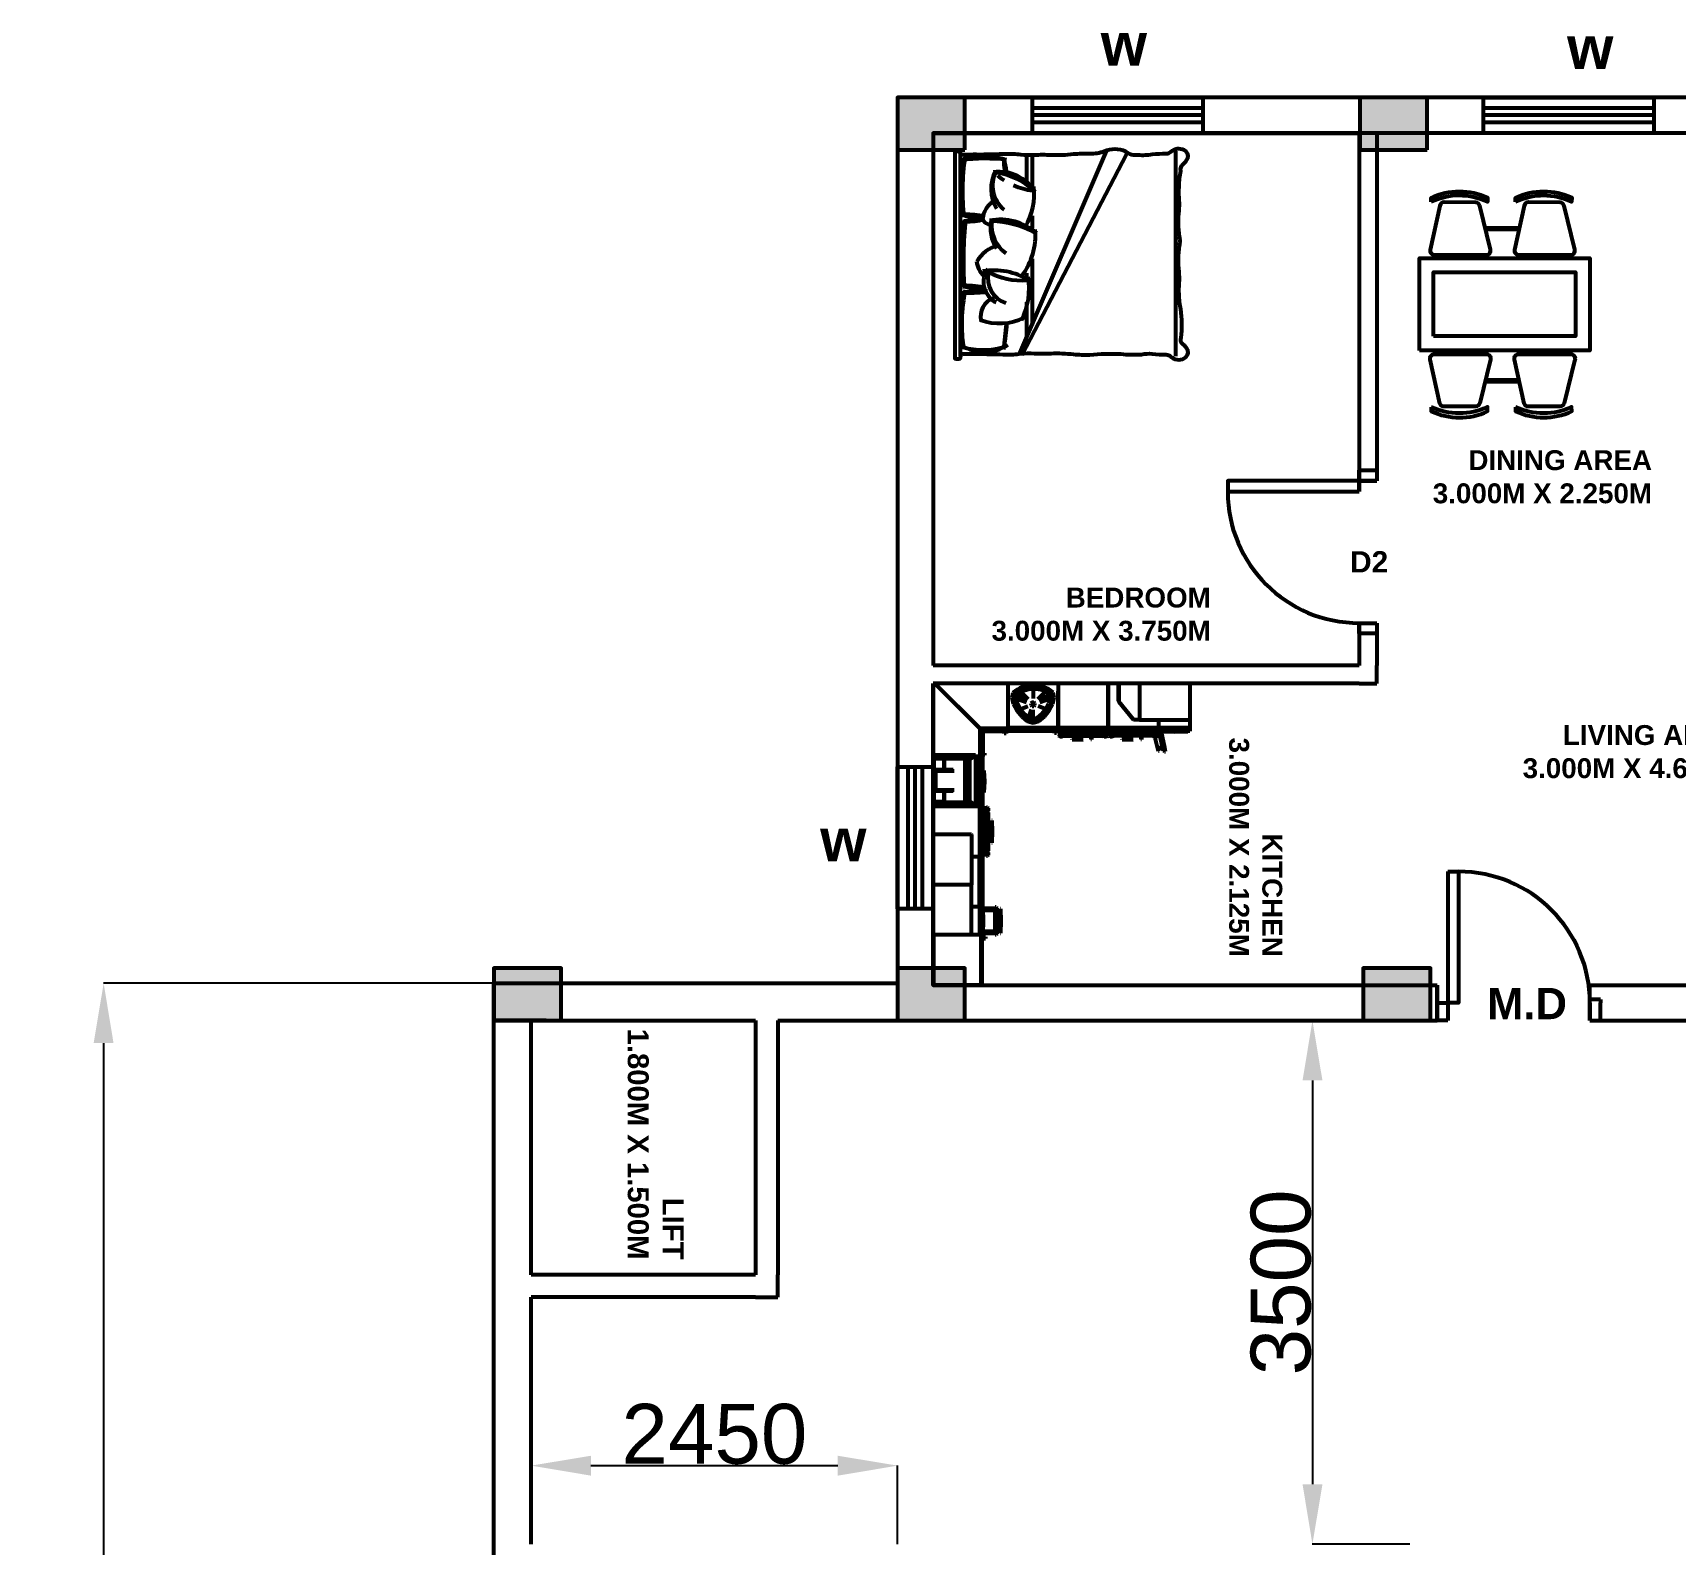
# Model space of a CAD drawing. Header units: millimetres. Extents: x -17601 to 15047, y -2241 to 31268.
# Drawn here: x -17601 to -6622, y 7799 to 17903 of the extents above; entities that cross this region are included whole.
import ezdxf

# ---------------------------------------------------------------- set-up
doc = ezdxf.new("R2010")
doc.units = ezdxf.units.MM
doc.layers.get('0').update_dxf_attribs({"lineweight": 53})
doc.styles.add('Annotative', font='Arial.ttf')
doc.styles.get("Standard").update_dxf_attribs({"font": 'Arial.ttf', "height": 1})
doc.dimstyles.new('ISO-25', dxfattribs={"dimtxt": 400, "dimasz": 400, "dimexe": 1.25, "dimexo": 0.625, "dimgap": 6.25, "dimtad": 1, "dimtxsty": 'Annotative', "dimcen": 2.5, "dimadec": 0, "dimazin": 0, "dimtfac": 1, "dimtmove": 0, "dimatfit": 3, "dimfxl": 1, "dimarcsym": 0})

# ---------------------------------------------------------------- blocks, each defined once
blk = doc.blocks.new('*D12')
at = {"color": 0, "lineweight": -2, "transparency": 16777216}
for p, q in [((-14521, 11549), (-17130, 11549)), ((-17128, 11149), (-17128, 949)), ((-14521, 549), (-17130, 549))]:
    blk.add_line(p, q, dxfattribs=at)
at = {"color": 0, "transparency": 16777216}
for points in [[(-17195, 11149), (-17062, 11149), (-17128, 11549)], [(-17195, 949), (-17062, 949), (-17128, 549)]]:
    blk.add_solid(points, dxfattribs=at)
at = {"layer": 'Defpoints', "color": 0, "transparency": 16777216}
for p in [(-14520, 11549), (-17128, 549), (-14520, 549)]:
    blk.add_point(p, dxfattribs=at)
at = {"color": 0, "transparency": 16777216, "insert": (-17339, 6049), "char_height": 400, "attachment_point": 5, "rotation": 90, "style": 'Annotative'}
blk.add_mtext('11000', dxfattribs=at)
blk = doc.blocks.new('*D15')
at = {"color": 0, "lineweight": -2, "transparency": 16777216}
for p, q in [((-8396, 11299), (-9048, 11299)), ((-9047, 10899), (-9047, 8199)), ((-8396, 7799), (-9048, 7799))]:
    blk.add_line(p, q, dxfattribs=at)
at = {"color": 0, "transparency": 16777216}
for points in [[(-9113, 10899), (-8980, 10899), (-9047, 11299)], [(-9113, 8199), (-8980, 8199), (-9047, 7799)]]:
    blk.add_solid(points, dxfattribs=at)
at = {"layer": 'Defpoints', "color": 0, "transparency": 16777216}
for p in [(-8395, 11299), (-9047, 7799), (-8395, 7799)]:
    blk.add_point(p, dxfattribs=at)
at = {"color": 0, "transparency": 16777216, "insert": (-9257, 9549), "char_height": 400, "attachment_point": 5, "rotation": 90, "style": 'Annotative'}
blk.add_mtext('3500', dxfattribs=at)
blk = doc.blocks.new('*D19')
at = {"color": 0, "lineweight": -2, "transparency": 16777216}
for p, q in [((-14270, 7800), (-14270, 8325)), ((-13870, 8324), (-12220, 8324)), ((-11820, 7800), (-11820, 8325))]:
    blk.add_line(p, q, dxfattribs=at)
at = {"color": 0, "transparency": 16777216}
for points in [[(-13870, 8390), (-13870, 8257), (-14270, 8324)], [(-12220, 8390), (-12220, 8257), (-11820, 8324)]]:
    blk.add_solid(points, dxfattribs=at)
at = {"layer": 'Defpoints', "color": 0, "transparency": 16777216}
for p in [(-11820, 8324), (-14270, 7799), (-11820, 7799)]:
    blk.add_point(p, dxfattribs=at)
at = {"color": 0, "transparency": 16777216, "insert": (-13045, 8534), "char_height": 400, "attachment_point": 5, "style": 'Annotative'}
blk.add_mtext('2450', dxfattribs=at)
blk = doc.blocks.new('bed 1- king size')
at = {"color": 0, "linetype": 'Continuous'}
for p, q in [((-0.949, -0.078), (0.932, -0.078)), ((-0.939, -0.615), (0.932, -1.418)), ((-0.939, -0.645), (0.907, -1.606)), ((-0.768, -0.687), (-0.455, -0.687)), ((-0.666, -0.738), (-0.056, -0.738)), ((-0.225, -0.687), (-0.188, -0.687)), ((0.225, -0.738), (0.338, -0.738)), ((0.61, -0.738), (0.895, -0.738)), ((0.649, -0.687), (0.895, -0.687)), ((-0.949, -2.055), (0.932, -2.055))]:
    blk.add_line(p, q, dxfattribs=at)
blk.add_lwpolyline([(0.898, -0.083, 0.098699), (0.924, -0.072, 0.222522), (0.924, -0.024), (-0.971, -0.024, 0.171621), (-0.972, -0.074, 0.102495), (-0.927, -0.083, 0.015571), (-0.929, -0.266, 0.00267), (-0.934, -0.494, 0.058958), (-0.927, -0.631, -0.038458), (-0.925, -0.755, 0.025508), (-0.925, -0.909, -0.039412), (-0.933, -1.115, 0.016498), (-0.938, -1.265, -0.035771), (-0.929, -1.55, 0.045388), (-0.934, -1.739, -0.080578), (-0.929, -1.837, 0.026504), (-0.936, -1.966, -0.211134), (-0.953, -2.007, 0.329446), (-0.97, -2.131, 0.37589), (-0.896, -2.165, 0.123892), (-0.842, -2.123, -0.342539), (-0.78, -2.103, 0.07104), (-0.52, -2.1, -0.036442), (-0.385, -2.085, -0.046791), (-0.276, -2.087, 0.023628), (-0.176, -2.085, -0.055897), (0.066, -2.088, 0.053528), (0.107, -2.094, 0.053528), (0.147, -2.088, -0.055897), (0.389, -2.085, 0.026973), (0.477, -2.087, -0.036947), (0.615, -2.085, -0.036442), (0.75, -2.1, -0.281256), (0.814, -2.123, -0.521995), (0.814, -2.123, 0.123892), (0.867, -2.165, 0.37589), (0.941, -2.131, 0.329446), (0.924, -2.007, -0.211134), (0.907, -1.966, 0.026504), (0.901, -1.837, -0.06219), (0.896, -1.71, -0.218233), (0.929, -1.594, 0.123513), (0.95, -1.494, 0.129887), (0.929, -1.398, -0.095063), (0.909, -1.265, 0.016498), (0.904, -1.115, -0.039412), (0.896, -0.909, 0.025508), (0.896, -0.755, -0.038458), (0.899, -0.631, 0.058958), (0.905, -0.494, 0.00267), (0.9, -0.266, 0.015571)], format="xyb", close=True, dxfattribs=at)
for centre, radius, start, end in [((-0.522, -0.294), 0.389, 147.51, 213.8336), ((-0.231, -0.283), 0.662, 163.9263, 197.1409), ((-0.657, -1.677), 1.588, 78.5485, 98.3029), ((-0.632, -1.365), 1.287, 78.0142, 100.5125), ((2.543, -0.087), 2.913, 180.1063, 184.3312), ((-1.857, -0.304), 1.505, 359.1536, 7.5533), ((0.707, -0.29), 1.035, 169.5301, 179.934), ((-1.248, -0.116), 0.946, 349.589, 2.0447), ((-0.082, -4.069), 3.965, 84.3658, 93.3969), ((-0.04, -2.182), 2.098, 80.934, 97.4266), ((1.024, -0.126), 0.738, 177.8261, 191.4767), ((-0.69, -0.295), 0.997, 1.8337, 10.6945), ((1.057, -0.289), 0.736, 165.3434, 178.3876), ((0.572, -2.107), 2.012, 81.3714, 96.917), ((-0.395, -0.133), 0.746, 349.1667, 3.123), ((0.593, -1.117), 1.043, 75.0181, 103.7392), ((-1.049, -0.304), 1.913, 354.0935, 6.4707), ((0.009, -0.286), 0.872, 347.3175, 11.7435), ((-0.136, -0.437), 0.513, 159.3026, 206.5026), ((-0.585, -0.442), 0.18, 18.9387, 104.6725), ((-0.269, -0.496), 0.208, 54.1671, 153.8421), ((-0.787, -0.382), 0.625, 328.6542, 9.1977), ((-0.055, -0.443), 0.219, 96.8992, 136.0421), ((-0.244, -0.505), 0.323, 15.4018, 59.7122), ((0.347, -0.36), 0.0899, 120.1134, 175.8974), ((0.279, -0.514), 0.237, 28.1996, 86.5061), ((-0.23, -0.576), 0.248, 78.0413, 160.8342), ((0.404, -0.643), 0.659, 151.0456, 184.1497), ((0.254, -0.68), 0.318, 83.5607, 144.2853), ((0.229, -0.714), 0.361, 78.4081, 122.0077), ((-0.212, -0.44), 0.516, 319.1339, 10.5299), ((-0.598, -0.336), 0.889, 331.605, 358.1749), ((0.615, -0.649), 0.278, 61.8876, 141.8707), ((0.586, -0.703), 0.345, 61.6404, 121.3345), ((0.346, -0.429), 0.397, 302.3262, 7), ((0.079, -0.303), 0.665, 317.3201, 351.4624), ((1.163, -0.802), 0.594, 139.9508, 146.951), ((-1.844, -10.472), 10.046, 83.2132, 84.5476), ((-0.606, 0.747), 1.251, 258.1169, 267.8849), ((1.163, -0.802), 0.594, 156.2982, 173.8539), ((0.694, 0.049), 0.552, 275.447, 287.4199), ((0.88, -1.194), 0.721, 90.6432, 100.2707), ((-0.329, -0.078), 0.63, 242.3859, 279.8951), ((0.163, -0.137), 0.629, 233.2201, 274.4972), ((0.546, -0.118), 0.637, 240.9467, 275.467)]:
    blk.add_arc(centre, radius, start, end, dxfattribs=at)
blk = doc.blocks.new('m_68')
for p, q in [((-72.008419, 443.155933), (-70.77713, 444.387484)), ((-72.008419, 371.759987), (-72.008419, 443.155933)), ((-0.503492, 444.387532), (-70.77713, 444.387484)), ((-70.77713, 444.387484), (-70.77713, 370.528412)), ((-68.285131, 444.387484), (-68.285131, 444.422055)), ((-68.285131, 444.422055), (-0.522279, 444.422055)), ((-0.522279, 444.422055), (-0.522279, 444.387532)), ((-0.503492, 370.528412), (-0.503492, 444.387532)), ((0, 444.422055), (0, 0)), ((-99.878692, 368.104553), (-100.53339, 350.079251)), ((-99.31736, 368.104553), (-99.878692, 368.104553)), ((-99.580288, 362.67066), (-99.580288, 363.290119)), ((-99.580288, 363.290119), (-94.122076, 363.290072)), ((-99.142599, 363.290119), (-99.31736, 368.104553)), ((-94.122076, 363.290072), (-94.122076, 362.360811)), ((-94.110918, 361.985064), (-92.879676, 363.380814)), ((-94.031429, 368.881083), (-92.799997, 370.276833)), ((-94.031429, 364.742089), (-94.031429, 368.881083)), ((-92.830467, 363.380814), (-94.031429, 364.742089)), ((-92.879676, 363.380814), (-92.879676, 336.733818)), ((-91.59708, 363.380814), (-92.879676, 363.380814)), ((-92.799997, 370.276833), (-92.799997, 363.380814)), ((-92.799997, 370.276833), (-91.526174, 370.276833)), ((-91.59708, 336.733818), (-91.59708, 363.380814)), ((-91.526174, 363.346339), (-91.59708, 363.346339)), ((-91.526174, 370.276833), (-91.526174, 363.346339)), ((-91.526174, 368.117762), (-73.057222, 368.117762)), ((-91.526174, 365.472031), (-73.949003, 365.472031)), ((-91.526174, 363.759709), (-91.520309, 363.759709)), ((-91.520309, 363.759709), (-91.520309, 336.099434)), ((-91.093921, 368.117762), (-91.093921, 368.587065)), ((-91.093921, 368.587065), (-73.057222, 368.587065)), ((-77.212906, 373.150349), (-77.212906, 375.973416)), ((-77.212906, 375.973416), (-75.331068, 375.973416)), ((-75.331068, 375.890827), (-77.212906, 375.890827)), ((-75.331068, 373.150349), (-77.212906, 373.150349)), ((-76.254081, 375.187874), (-76.254081, 375.213146)), ((-76.254081, 375.213146), (-72.008419, 375.213146)), ((-76.254081, 373.820257), (-76.254081, 373.853302)), ((-72.008419, 373.820257), (-76.254081, 373.820257)), ((-75.331068, 375.973416), (-75.331068, 375.890827)), ((-75.331068, 375.213146), (-75.331068, 375.890827)), ((-75.331068, 375.295782), (-72.008419, 375.295782)), ((-75.331068, 373.820257), (-75.331068, 373.150349)), ((-73.86074, 367.903424), (-74.515438, 349.878073)), ((-73.299598, 367.903424), (-73.86074, 367.903424)), ((-73.562288, 362.469483), (-73.562288, 363.088942)), ((-73.562288, 363.088942), (-73.057222, 363.088942)), ((-73.124599, 363.088942), (-73.299598, 367.903424)), ((-73.211336, 365.472031), (-73.057222, 365.472031)), ((-73.057222, 329.136658), (-73.057222, 370.936251)), ((-73.057222, 370.936251), (-72.555685, 370.936251)), ((-72.555685, 370.936251), (-72.555685, 329.136658)), ((-72.555685, 370.936251), (-71.184969, 370.936251)), ((-70.77713, 370.528412), (-72.008419, 371.759987)), ((-71.067762, 329.136658), (-71.067762, 370.81914)), ((-70.77713, 370.528412), (-0.503492, 370.528412)), ((-68.241024, 329.136658), (-68.241024, 370.528412)), ((-56.254291, 370.524597), (-56.869936, 369.908715)), ((-56.869936, 369.908715), (-56.860733, 297.246695)), ((-56.245136, 296.630955), (-56.254291, 370.524597)), ((-56.254291, 370.524597), (0.000191, 370.524597)), ((-0.503492, 370.936251), (0.000191, 370.936251)), ((-100.53339, 350.079251), (-99.878692, 332.053948)), ((-99.120092, 362.67066), (-98.66271, 350.079251)), ((-98.66271, 350.079251), (-99.112892, 337.684679)), ((-94.122076, 362.360811), (-99.108791, 362.360859)), ((-94.110918, 338.129568), (-94.110918, 361.985064)), ((-74.515438, 349.878073), (-73.86074, 331.85277)), ((-73.10214, 362.469483), (-73.057222, 361.231947)), ((-73.09103, 362.159729), (-73.057222, 362.159729)), ((-99.878692, 332.053948), (-99.31736, 332.053948)), ((-99.580288, 336.755467), (-99.580288, 337.489414)), ((-94.122076, 336.755467), (-99.580288, 336.755467)), ((-99.31736, 332.053948), (-99.1467, 336.755467)), ((-99.112892, 337.684679), (-94.122076, 337.684679)), ((-94.122076, 337.684679), (-94.122076, 336.755467)), ((-92.879676, 336.733818), (-94.110918, 338.129568)), ((-94.025373, 335.356856), (-92.810726, 336.733818)), ((-94.025373, 331.217814), (-94.025373, 335.356856)), ((-92.794132, 329.822064), (-94.025373, 331.217814)), ((-92.810726, 336.733818), (-92.879676, 336.733818)), ((-92.879676, 336.733818), (-91.59708, 336.733818)), ((-92.794132, 336.733818), (-92.794132, 329.822064)), ((-92.794132, 329.822064), (-91.520309, 329.822064)), ((-91.520309, 336.752606), (-91.59708, 336.752606)), ((-91.520309, 329.822064), (-91.520309, 336.752606)), ((-91.520309, 334.462786), (-73.955488, 334.462786)), ((-91.520309, 331.817055), (-73.057222, 331.817055)), ((-91.520309, 331.806898), (-73.057222, 331.806898)), ((-91.093921, 331.29797), (-91.093921, 331.806898)), ((-73.057222, 331.29797), (-91.093921, 331.29797)), ((-73.86074, 331.85277), (-73.299598, 331.85277)), ((-73.562288, 336.554337), (-73.562288, 337.288285)), ((-73.057222, 336.554337), (-73.562288, 336.554337)), ((-73.299598, 331.85277), (-73.1287, 336.554337)), ((-73.204898, 334.462786), (-73.057222, 334.462786)), ((-73.057222, 338.524246), (-73.095131, 337.483549)), ((-73.095131, 337.483549), (-73.057222, 337.483549)), ((-72.555685, 329.136658), (-73.057222, 329.136658)), ((-73.03791, 255.32732), (-73.03791, 329.136658)), ((-72.555685, 329.136658), (-71.067762, 329.136658)), ((-72.533416, 255.32732), (-72.533416, 329.136658)), ((-71.067762, 329.136658), (-68.241024, 329.136658)), ((-71.037912, 255.32732), (-71.037912, 329.136658)), ((-68.241024, 329.136658), (-68.199396, 329.136658)), ((-68.199396, 329.14877), (-68.197059, 329.14877)), ((-68.197059, 329.14877), (-68.197059, 255.311489)), ((-68.197059, 329.14877), (-56.864833, 329.14877)), ((-56.699991, 296.525812), (-57.315635, 295.909977)), ((-57.315635, 295.909977), (-57.306432, 223.24791)), ((-56.860733, 297.246695), (-56.245136, 296.630955)), ((-56.699991, 296.525812), (0.000191, 296.52586)), ((-56.690645, 222.63217), (-56.699991, 296.525812)), ((-56.245136, 296.630955), (0.000191, 296.631003)), ((-81.399631, 252.958775), (-80.168342, 254.19035)), ((-81.399631, 249.323845), (-81.399631, 252.958775)), ((-80.168342, 248.09227), (-81.399631, 249.323845)), ((-81.384182, 246.833182), (-80.15294, 248.064757)), ((-81.384182, 190.127516), (-81.384182, 246.833182)), ((-80.168342, 254.19035), (-80.168342, 248.09227)), ((-78.877735, 254.19035), (-80.168342, 254.19035)), ((-80.168342, 248.09227), (-78.877735, 248.09227)), ((-80.15294, 248.064757), (-80.15294, 188.895941)), ((-78.975963, 248.064757), (-80.15294, 248.064757)), ((-79.571867, 248.064757), (-79.571867, 248.09227)), ((-79.129123, 248.064757), (-79.129123, 248.09227)), ((-78.975963, 188.895941), (-78.975963, 248.064757)), ((-78.877735, 248.09227), (-78.877735, 254.19035)), ((-78.877735, 252.60973), (-73.051357, 252.60973)), ((-78.877735, 251.533938), (-73.051357, 251.533938)), ((-78.680277, 252.60973), (-78.680277, 252.743817)), ((-78.680277, 252.743817), (-73.051357, 252.743817)), ((-78.680277, 185.058165), (-78.680277, 251.533938)), ((-73.051357, 181.490088), (-73.051357, 255.32732)), ((-73.051357, 255.32732), (-72.546482, 255.32732)), ((-72.546482, 255.32732), (-72.546482, 181.490088)), ((-71.048832, 255.32732), (-72.546482, 255.32732)), ((-71.048832, 181.490088), (-71.048832, 255.32732)), ((-71.048832, 255.32732), (-68.203497, 255.32732)), ((-68.203497, 255.32732), (-68.206453, 255.32732)), ((-68.203497, 181.539107), (-68.203497, 255.32732)), ((-68.203497, 255.32732), (-57.310533, 255.32732)), ((-68.197059, 255.311489), (-57.310533, 255.311489)), ((-87.071895, 234.650803), (-87.730837, 218.411923)), ((-87.730837, 218.411923), (-87.071895, 202.173043)), ((-86.506843, 234.650803), (-87.071895, 234.650803)), ((-86.771488, 229.754925), (-86.771488, 230.313492)), ((-86.771488, 230.313492), (-81.384182, 230.313492)), ((-86.330843, 230.313492), (-86.506843, 234.650803)), ((-85.847854, 218.411923), (-86.308193, 229.754925)), ((-86.308193, 207.069826), (-85.847854, 218.411923)), ((-86.296892, 229.476357), (-81.384182, 229.476357)), ((-74.972677, 234.650851), (-75.631618, 218.411923)), ((-75.631618, 218.411923), (-74.972677, 202.173043)), ((-74.407816, 234.650851), (-74.972677, 234.650851)), ((-74.107217, 234.650851), (-74.766206, 218.411923)), ((-74.766206, 218.411923), (-74.107217, 202.173043)), ((-74.672269, 229.755497), (-74.672269, 230.31354)), ((-74.672269, 230.31354), (-74.283218, 230.31354)), ((-74.257421, 230.947829), (-74.407816, 234.650851)), ((-73.542404, 234.650851), (-74.107217, 234.650851)), ((-73.806858, 229.755688), (-73.806858, 230.31354)), ((-73.806858, 230.31354), (-73.051357, 230.31354)), ((-73.366403, 230.31354), (-73.542404, 234.650851)), ((-73.343753, 229.755688), (-73.051357, 222.554684)), ((-73.332405, 229.476404), (-73.051357, 229.476357)), ((-57.306432, 223.24791), (-56.690645, 222.63217)), ((-56.690645, 222.63217), (0.000191, 222.632218)), ((-87.071895, 202.173043), (-86.506843, 202.173043)), ((-86.771488, 206.408644), (-86.771488, 207.069826)), ((-81.384182, 206.408644), (-86.771488, 206.408644)), ((-86.506843, 202.173043), (-86.334943, 206.408644)), ((-86.300993, 207.245779), (-81.384182, 207.245779)), ((-74.972677, 202.173043), (-74.407816, 202.173043)), ((-74.672269, 206.408644), (-74.672269, 207.069779)), ((-74.279117, 206.408644), (-74.672269, 206.408644)), ((-74.407816, 202.173043), (-74.257421, 205.876065)), ((-74.107217, 202.173043), (-73.542404, 202.173043)), ((-73.806858, 206.408644), (-73.806858, 207.069874)), ((-73.051357, 206.408644), (-73.806858, 206.408644)), ((-73.542404, 202.173043), (-73.370504, 206.408644)), ((-73.370504, 206.408644), (-73.051357, 206.408644)), ((-73.051357, 214.269209), (-73.336506, 207.245779)), ((-73.336506, 207.245779), (-73.051357, 207.245779)), ((-81.399631, 187.690449), (-80.173635, 188.916588)), ((-81.399631, 184.055519), (-81.399631, 187.690449)), ((-80.168342, 182.823944), (-81.399631, 184.055519)), ((-80.15294, 188.895941), (-81.384182, 190.127516)), ((-80.168342, 188.911152), (-80.168342, 182.823944)), ((-80.168342, 182.823944), (-78.877735, 182.823944)), ((-80.15294, 188.895941), (-78.975963, 188.895941)), ((-78.877735, 188.921976), (-78.975963, 188.921976)), ((-78.877735, 182.823944), (-78.877735, 188.921976)), ((-78.877735, 185.058165), (-73.051357, 185.058165)), ((-78.877735, 183.982325), (-73.051357, 183.982325)), ((-72.546482, 181.490088), (-73.051357, 181.490088)), ((-73.01445, 107.701874), (-73.01445, 181.490088)), ((-72.546482, 181.490088), (-71.048832, 181.490088)), ((-72.509193, 181.490088), (-72.509193, 107.701874)), ((-71.048832, 181.490088), (-71.02189, 181.490088)), ((-71.010732, 181.539107), (-71.02189, 181.539107)), ((-71.010732, 107.701874), (-71.010732, 181.539107)), ((-71.010732, 181.539107), (-68.163681, 181.539107)), ((-68.163681, 181.539107), (-68.183994, 181.539107)), ((-68.163681, 181.539107), (0.000382, 181.539154)), ((-68.163681, 107.701874), (-68.163681, 181.539107)), ((-62.550592, 179.79765), (-1.217174, 179.797697)), ((-62.550592, 105.904055), (-62.550592, 179.79765)), ((-62.550592, 179.79765), (-61.580848, 178.006792)), ((-61.580848, 178.006792), (-54.40607, 173.850775)), ((-54.40607, 173.850775), (-48.012113, 173.906517)), ((-54.40607, 173.850775), (-54.40607, 111.850977)), ((-48.012113, 109.952641), (-48.012113, 175.749111)), ((-48.012113, 175.749111), (-47.245502, 174.82543)), ((-48.012113, 175.749111), (-15.664625, 175.749111)), ((-47.245502, 174.82543), (-47.245502, 110.876274)), ((-16.431236, 174.82543), (-47.245502, 174.82543)), ((-15.664625, 175.749111), (-16.431236, 174.82543)), ((-16.431236, 158.760405), (-16.431236, 174.82543)), ((-15.664625, 158.760405), (-15.664625, 175.749111)), ((-15.664625, 174.188614), (-3.133011, 174.297905)), ((-3.133011, 174.297905), (-0.986147, 172.05987)), ((-1.217174, 179.797697), (-1.217174, 178.036595)), ((-0.986147, 172.05987), (-1.217174, 179.797697)), ((-0.986147, 113.641882), (-0.986147, 172.05987)), ((-75.047254, 160.862637), (-75.706625, 144.623709)), ((-75.596285, 144.623709), (-74.936723, 160.862637)), ((-74.936723, 160.862637), (-75.047254, 160.862637)), ((-74.936723, 160.862637), (-74.371481, 160.862637)), ((-74.070882, 160.862637), (-74.730253, 144.623709)), ((-74.636316, 155.967808), (-74.636316, 156.525326)), ((-74.636316, 156.525326), (-74.247074, 156.525326)), ((-74.371481, 160.862637), (-74.221277, 157.161284)), ((-73.50564, 160.862637), (-74.070882, 160.862637)), ((-73.770332, 155.968094), (-73.770332, 156.525326)), ((-73.770332, 156.525326), (-73.01445, 156.525326)), ((-73.329496, 156.525326), (-73.50564, 160.862637)), ((-73.306846, 155.968094), (-73.01445, 148.766184)), ((-73.295498, 155.688191), (-73.01445, 155.688191)), ((-3.408002, 156.913042), (-31.329488, 156.913042)), ((-29.699039, 158.760405), (-1.444912, 158.760405)), ((-1.444912, 158.760405), (-3.408002, 156.913042)), ((-3.408002, 129.087878), (-3.408002, 156.913042)), ((-1.062679, 158.760405), (-1.444912, 158.760405)), ((-1.062679, 127.240563), (-1.062679, 158.760405)), ((-75.706625, 144.623709), (-75.047254, 128.384829)), ((-74.936723, 128.384829), (-75.596285, 144.623709)), ((-75.047254, 128.384829), (-74.936723, 128.384829)), ((-74.936723, 128.384829), (-74.371481, 128.384829)), ((-74.730253, 144.623709), (-74.070882, 128.384829)), ((-74.636316, 132.62043), (-74.636316, 133.281565)), ((-74.242973, 132.62043), (-74.636316, 132.62043)), ((-74.371481, 128.384829), (-74.221277, 132.08623)), ((-74.070882, 128.384829), (-73.50564, 128.384829)), ((-73.770332, 132.62043), (-73.770332, 133.281708)), ((-73.01445, 132.62043), (-73.770332, 132.62043)), ((-73.50564, 128.384829), (-73.333597, 132.62043)), ((-73.333597, 132.62043), (-73.01445, 132.62043)), ((-73.01445, 140.480805), (-73.299598, 133.457566)), ((-73.299598, 133.457566), (-73.01445, 133.457566)), ((-31.329488, 129.087878), (-3.408002, 129.087878)), ((-29.699039, 127.240563), (-1.444912, 127.240563)), ((-16.431236, 110.876274), (-16.431236, 127.240563)), ((-15.664625, 109.952641), (-15.664625, 127.240563)), ((-1.444912, 127.240563), (-3.408002, 129.087878)), ((-1.444912, 127.240563), (-1.062679, 127.240563)), ((-341.010522, 100.60463), (-342.569732, 100.381995)), ((-342.569732, 100.381995), (-341.229486, 94.227791)), ((-341.010522, 100.60463), (-339.257049, 99.606943)), ((-339.674043, 94.467068), (-341.010522, 100.60463)), ((-339.257049, 99.606943), (-338.4449, 95.878029)), ((-332.965421, 99.930573), (-332.278299, 100.02861)), ((-332.278299, 100.02861), (-327.991199, 84.13682)), ((-75.950193, 102.988959), (-75.950193, 105.729771)), ((-75.950193, 105.729771), (-74.068737, 105.729771)), ((-74.068737, 102.988959), (-75.950193, 102.988959)), ((-74.991607, 105.052042), (-73.347473, 105.052042)), ((-74.991607, 103.658963), (-73.347473, 103.658963)), ((-74.068737, 105.729771), (-74.068737, 105.052042)), ((-73.347473, 103.658963), (-74.068737, 103.658963)), ((-74.068737, 103.658963), (-74.068737, 102.988959)), ((-73.347473, 70.838166), (-73.347473, 107.761908)), ((-73.347473, 107.761908), (-73.01445, 107.761908)), ((-72.509193, 107.701874), (-73.01445, 107.701874)), ((-72.509193, 107.701874), (-71.010732, 107.701874)), ((-72.346878, 69.851637), (-72.346878, 107.701874)), ((-71.010732, 107.701874), (-70.656252, 107.701874)), ((-71.007442, 68.506432), (-71.007442, 107.701874)), ((-70.656252, 107.761908), (-69.164276, 107.761908)), ((-69.164276, 107.761908), (-69.164276, 66.667986)), ((-69.164276, 107.761908), (-68.238496, 107.761908)), ((-68.238496, 107.701874), (-68.163681, 107.701874)), ((-68.163681, 107.701874), (-62.550592, 107.701874)), ((-61.580848, 107.694912), (-62.550592, 105.904055)), ((-62.550592, 105.904055), (-1.217174, 105.904055)), ((-54.40607, 111.850977), (-61.580848, 107.694912)), ((-54.40607, 111.850977), (-48.012113, 111.795187)), ((-47.245502, 110.876274), (-48.012113, 109.952641)), ((-48.012113, 109.952641), (-15.664625, 109.952641)), ((-16.431236, 110.876274), (-47.245502, 110.876274)), ((-1.217174, 105.904055), (-44.436741, 105.904055)), ((-15.664625, 109.952641), (-16.431236, 110.876274)), ((-15.664625, 111.513138), (-3.133011, 111.403847)), ((-1.217174, 105.904055), (-10.037899, 105.904055)), ((-3.133011, 111.403847), (-2.538299, 107.980347)), ((-2.538299, 107.980347), (-1.217174, 105.904055)), ((-1.217174, 105.904055), (-0.986147, 113.641882)), ((-1.163482, 107.701779), (0.000382, 107.701779)), ((-341.229486, 94.227791), (-341.135549, 94.24119)), ((-341.139269, 94.25788), (-339.56933, 94.482041)), ((-336.1207, 71.213722), (-341.139269, 94.25788)), ((-341.135549, 94.24119), (-336.1207, 71.213722)), ((-338.4449, 95.878029), (-339.653492, 94.470024)), ((-339.56933, 94.482041), (-337.815618, 93.484354)), ((-334.416198, 70.819855), (-339.56933, 94.482041)), ((-331.734371, 95.801592), (-338.415241, 94.847775)), ((-338.415241, 94.847775), (-338.235569, 94.022656)), ((-338.235569, 94.022656), (-332.126951, 94.894743)), ((-337.815618, 93.484354), (-333.190822, 72.247505)), ((-333.286714, 72.13583), (-329.341411, 72.69907)), ((-331.592369, 95.149851), (-331.734371, 95.801592)), ((-330.555486, 77.35796), (-329.324197, 78.589535)), ((-330.555486, 76.102638), (-330.555486, 77.35796)), ((-324.436521, 77.35796), (-330.555486, 77.35796)), ((-324.436521, 76.102638), (-330.555486, 76.102638)), ((-329.341411, 70.404768), (-329.341411, 76.102638)), ((-329.324197, 78.589535), (-325.667762, 78.589535)), ((-328.26581, 70.404768), (-328.26581, 76.102638)), ((-328.26581, 76.0427), (-261.804485, 76.0427)), ((-328.20177, 76.102638), (-328.185558, 76.0427)), ((-327.991199, 84.13682), (-327.067566, 78.589535)), ((-326.653337, 76.102638), (-326.643371, 76.0427)), ((-325.667762, 78.589535), (-324.436521, 77.35796)), ((-324.436521, 76.102638), (-324.436521, 77.365685)), ((-324.436521, 77.365685), (-265.611314, 77.365685)), ((-324.436521, 76.102638), (-324.436521, 77.35796)), ((-265.611314, 76.102638), (-324.436521, 76.102638)), ((-306.919908, 77.365685), (-306.919908, 82.792282)), ((-306.919908, 82.792282), (-306.258964, 82.792282)), ((-306.083011, 77.365685), (-306.083011, 82.321072)), ((-294.919347, 83.753252), (-278.683996, 83.093119)), ((-294.919347, 81.867218), (-283.578491, 82.328272)), ((-283.857202, 77.365685), (-283.857202, 82.316971)), ((-283.578491, 82.792282), (-283.020305, 82.792282)), ((-283.020305, 82.792282), (-283.020305, 77.365685)), ((-278.683996, 82.527304), (-283.020305, 82.35097)), ((-278.683996, 83.093119), (-278.683996, 82.527304)), ((-265.611314, 77.35796), (-264.380073, 78.589535)), ((-265.611314, 77.365685), (-265.611314, 76.102638)), ((-265.611314, 76.102638), (-265.611314, 77.35796)), ((-259.492397, 77.35796), (-265.611314, 77.35796)), ((-259.492397, 76.102638), (-265.611314, 76.102638)), ((-264.380073, 78.589535), (-260.723638, 78.589535)), ((-261.804485, 70.404721), (-261.804485, 76.102638)), ((-260.728883, 70.404721), (-260.728883, 76.102638)), ((-260.728883, 76.0427), (-260.59494, 76.0427)), ((-260.723638, 78.589535), (-259.492397, 77.35796)), ((-260.59494, 76.0427), (-260.59494, 70.404721)), ((-259.492397, 77.35796), (-259.492397, 76.102638)), ((-256.809759, 77.35796), (-255.578518, 78.589535)), ((-256.809759, 76.102638), (-256.809759, 77.35796)), ((-250.690841, 77.35796), (-256.809759, 77.35796)), ((-256.809759, 76.102638), (-250.690841, 76.102638)), ((-255.595684, 76.102638), (-256.809759, 76.102638)), ((-255.595684, 70.404768), (-255.595684, 76.102638)), ((-255.578518, 78.589535), (-251.922083, 78.589535)), ((-188.058805, 76.0427), (-255.526352, 76.0427)), ((-255.526352, 76.0427), (-255.526352, 70.404768)), ((-250.690841, 76.102638), (-254.52013, 76.102638)), ((-254.52013, 76.102638), (-254.52013, 76.0427)), ((-254.52013, 76.0427), (-188.058805, 76.0427)), ((-251.922083, 78.589535), (-250.690841, 77.35796)), ((-250.690841, 77.365685), (-250.690841, 76.102638)), ((-191.865635, 77.365685), (-250.690841, 77.365685)), ((-250.690841, 76.102638), (-250.690841, 77.35796)), ((-250.690841, 76.102638), (-191.865635, 76.102638)), ((-233.174228, 77.365685), (-233.174228, 82.792282)), ((-233.174228, 82.792282), (-232.513284, 82.792282)), ((-232.337284, 77.365685), (-232.337284, 82.321072)), ((-221.17362, 83.753252), (-204.938268, 83.093119)), ((-209.832811, 82.328272), (-221.17362, 81.867218)), ((-221.17362, 81.867218), (-210.111522, 82.316971)), ((-210.111522, 82.316971), (-210.111522, 77.365685)), ((-209.274625, 82.792282), (-209.832811, 82.792282)), ((-209.274625, 77.365685), (-209.274625, 82.792282)), ((-204.938268, 82.527304), (-209.274625, 82.35097)), ((-209.274625, 82.35097), (-209.274625, 77.365685)), ((-204.938268, 83.093119), (-204.938268, 82.527304)), ((-191.865635, 77.35796), (-190.634393, 78.589535)), ((-191.865635, 76.102638), (-191.865635, 77.365685)), ((-191.865635, 76.102638), (-191.865635, 77.35796)), ((-185.746669, 77.35796), (-191.865635, 77.35796)), ((-191.865635, 76.102638), (-185.746669, 76.102638)), ((-188.058805, 76.102638), (-191.865635, 76.102638)), ((-190.634393, 78.589535), (-186.977911, 78.589535)), ((-188.058805, 70.404721), (-188.058805, 76.102638)), ((-185.746669, 76.102638), (-186.983204, 76.102638)), ((-186.983204, 76.102638), (-186.983204, 70.404721)), ((-186.983204, 76.0427), (-186.849212, 76.0427)), ((-186.977911, 78.589535), (-185.746669, 77.35796)), ((-186.849212, 76.0427), (-186.849212, 70.404721)), ((-185.746669, 76.102638), (-185.746669, 77.35796)), ((-181.621265, 71.316481), (-181.621265, 73.198843)), ((-181.621265, 73.198843), (-178.881454, 73.198843)), ((-178.881454, 73.198843), (-178.881454, 71.316481)), ((-107.490444, 72.093821), (-107.490444, 73.974943)), ((-107.490444, 73.974943), (-104.749012, 73.974943)), ((-106.820106, 70.815087), (-106.820106, 73.016501)), ((-106.820106, 73.016501), (-106.770706, 73.016501)), ((-105.468559, 73.016501), (-105.426931, 73.016501)), ((-105.426931, 73.016501), (-105.426931, 70.815087)), ((-104.749012, 73.974943), (-104.749012, 72.093821)), ((-378.25253, 0.000096), (-378.25253, 64.216519)), ((-378.25253, 64.216519), (-378.170704, 64.216519)), ((-378.170704, 0.000096), (-378.170704, 70.368386)), ((-378.170704, 70.368386), (-331.833219, 70.368338)), ((-378.170704, 69.863558), (-331.833219, 69.86351)), ((-378.170704, 68.366337), (-331.833219, 68.366337)), ((-378.170704, 65.521765), (-331.833219, 65.521765)), ((-377.969718, 53.561211), (-377.354097, 54.177094)), ((-304.091978, 53.570462), (-377.969718, 53.561211)), ((-377.969718, 0.000096), (-377.969718, 53.561211)), ((-377.354097, 54.177094), (-304.707813, 54.186201)), ((-375.145888, 71.176911), (-355.07226, 71.835757)), ((-375.145888, 70.612145), (-375.145888, 71.176911)), ((-369.910144, 70.440293), (-375.145888, 70.612145)), ((-369.910144, 70.368386), (-369.910144, 70.876646)), ((-369.910144, 70.876646), (-369.092774, 70.876646)), ((-368.875193, 70.368386), (-368.875193, 70.406342)), ((-368.875193, 70.406342), (-367.719149, 70.368386)), ((-355.07226, 71.835757), (-334.998417, 71.176911)), ((-342.425584, 70.368338), (-341.049814, 70.413542)), ((-341.394901, 70.368338), (-341.394901, 70.402193)), ((-341.049814, 70.876599), (-340.359974, 70.876599)), ((-340.359974, 70.876599), (-340.359974, 70.368338)), ((-334.998417, 70.612145), (-340.359974, 70.436144)), ((-337.152719, 70.368338), (-336.070299, 70.522881)), ((-336.071491, 70.576906), (-336.025953, 70.368338)), ((-336.070299, 70.522881), (-336.036729, 70.368338)), ((-334.998417, 71.176911), (-334.998417, 70.612145)), ((-334.998417, 70.736742), (-334.416198, 70.819855)), ((-334.513664, 70.805931), (-334.418344, 70.368338)), ((-334.475994, 70.81132), (-333.697271, 70.368338)), ((-333.190822, 72.247505), (-334.416198, 70.819855)), ((-333.432245, 71.966267), (-333.283996, 71.285439)), ((-333.283996, 71.285439), (-329.341411, 71.848297)), ((-331.833219, 54.182768), (-331.833219, 70.404768)), ((-331.833219, 70.404768), (-258.011913, 70.404721)), ((-258.011913, 69.898892), (-331.833219, 69.898987)), ((-331.833219, 68.398953), (-258.011913, 68.398905)), ((-331.833219, 65.549088), (-258.011913, 65.54904)), ((-304.707813, 54.186201), (-304.091978, 53.570462)), ((-304.091978, 0), (-304.091978, 53.570462)), ((-304.091978, 50.655556), (-304.067373, 50.700283)), ((-304.091978, 50.637388), (-304.067373, 50.637293)), ((-304.067373, 53.279639), (-303.707599, 53.492546)), ((-304.067373, 0), (-304.067373, 53.279639)), ((-295.368147, 53.279639), (-304.067373, 53.279639)), ((-303.707599, 53.492546), (-295.255279, 53.707886)), ((-295.255279, 53.707886), (-295.368147, 53.279639)), ((-295.368147, 53.279639), (-273.580455, 26.713467)), ((-273.704481, 27.347851), (-295.255279, 53.707886)), ((-258.087492, 0.00121), (-258.087492, 70.404768)), ((-258.087492, 70.404768), (-184.266233, 70.404721)), ((-184.266233, 69.898939), (-258.087492, 69.898987)), ((-258.087492, 68.398953), (-184.266233, 68.398905)), ((-258.087492, 65.549088), (-184.266233, 65.54904)), ((-258.011913, 70.404721), (-258.011913, 69.898892)), ((-258.011913, 68.398905), (-258.011913, 69.898892)), ((-258.011913, 68.398905), (-258.011913, 65.54904)), ((-258.011913, 65.54904), (-258.011913, 0.00121)), ((-237.408971, 70.649004), (-237.408971, 71.214867)), ((-233.174228, 70.404721), (-233.174228, 70.913983)), ((-233.174228, 70.913983), (-232.513284, 70.913983)), ((-232.337284, 70.404721), (-232.337284, 70.44282)), ((-221.17362, 71.874953), (-204.938268, 71.214819)), ((-210.946655, 70.404721), (-209.832811, 70.45002)), ((-210.111522, 70.404721), (-210.111522, 70.438671)), ((-209.832811, 70.913983), (-209.274625, 70.91403)), ((-209.274625, 70.91403), (-209.274625, 70.404721)), ((-204.938268, 70.649004), (-209.274625, 70.472718)), ((-204.938268, 71.214819), (-204.938268, 70.649004)), ((-184.266233, 70.404721), (-184.266233, 69.898939)), ((-184.266233, 65.54904), (-184.266233, 70.306731)), ((-184.266233, 68.398905), (-184.266233, 69.898939)), ((-184.266233, 68.398905), (-184.266233, 65.54904)), ((-184.266233, 65.54904), (-184.266233, 11.493683)), ((-184.266233, 64.24141), (-184.231662, 64.24141)), ((-184.242773, 64.24141), (-184.242773, 64.375305)), ((-184.242773, 64.375305), (-184.220886, 64.375305)), ((-184.231662, 64.24141), (-184.231662, 11.475468)), ((-184.231662, 58.052826), (-184.220886, 58.052826)), ((-184.220886, 0.001191), (-184.220886, 70.420504)), ((-184.220886, 70.420504), (-110.399627, 70.420456)), ((-110.399627, 69.915676), (-184.220886, 69.915724)), ((-184.220886, 68.418646), (-110.399627, 68.418598)), ((-184.220886, 65.574312), (-110.399627, 65.574217)), ((-180.951547, 71.316481), (-181.621265, 71.316481)), ((-180.951547, 70.420504), (-180.951547, 72.239781)), ((-180.951547, 72.239781), (-180.918359, 72.239781)), ((-179.58436, 72.239781), (-179.558992, 72.239781)), ((-179.558992, 72.239781), (-179.558992, 70.420504)), ((-178.881454, 71.316481), (-179.558992, 71.316481)), ((-163.989639, 48.990107), (-171.191597, 40.032482)), ((-155.705881, 55.469084), (-163.989639, 48.990107)), ((-162.660741, 46.828795), (-155.164861, 52.69146)), ((-153.776169, 50.1194), (-160.391379, 44.945526)), ((-147.272253, 57.963419), (-155.705881, 55.469084)), ((-155.164861, 52.69146), (-147.533607, 54.948521)), ((-147.502946, 52.111244), (-154.237508, 50.1194)), ((-147.533607, 54.948521), (-147.502946, 52.111244)), ((-147.533607, 54.948521), (-139.902353, 52.69146)), ((-140.768337, 50.1194), (-147.502946, 52.111244)), ((-147.502946, 52.111244), (-147.362899, 39.183283)), ((-138.838672, 55.469084), (-147.272253, 57.963419)), ((-144.713878, 38.399792), (-140.768337, 50.1194)), ((-139.902353, 52.69146), (-140.768337, 50.1194)), ((-140.768337, 50.1194), (-134.153127, 44.945526)), ((-139.902353, 52.69146), (-132.406425, 46.828747)), ((-130.554866, 48.990107), (-138.838672, 55.469084)), ((-123.352909, 40.032482), (-130.554866, 48.990107)), ((-110.399627, 70.420456), (-110.399627, 69.915676)), ((-110.399627, 65.574217), (-110.399627, 70.322657)), ((-110.399627, 68.418598), (-110.399627, 69.915676)), ((-110.399627, 68.418598), (-110.399627, 65.574217)), ((-110.399627, 65.574217), (-110.399627, 0.001173)), ((-110.399627, 64.269161), (-110.365057, 64.269161)), ((-110.326385, 0.001173), (-110.326385, 58.564759)), ((-110.326385, 58.564759), (-110.300779, 58.564759)), ((-110.300779, 70.815087), (-73.370504, 70.815087)), ((-72.383976, 69.814587), (-110.300779, 69.814587)), ((-71.038484, 68.475485), (-110.300779, 68.475485)), ((-110.300779, 66.632605), (-69.199609, 66.632653)), ((-106.820106, 72.093821), (-107.490444, 72.093821)), ((-104.749012, 72.093821), (-105.426931, 72.093821)), ((-73.370504, 70.815087), (-72.383976, 69.814587)), ((-73.370504, 70.815087), (-68.817377, 66.265536)), ((-73.347473, 70.838166), (-68.776941, 66.265536)), ((-72.346878, 69.851637), (-73.347473, 70.838166)), ((-72.383976, 69.814587), (-71.038484, 68.475485)), ((-71.007442, 68.506432), (-72.346878, 69.851637)), ((-69.199609, 66.632653), (-71.038484, 68.475485)), ((-71.038484, 68.475485), (-29.994154, 27.469254)), ((-29.994154, 27.469254), (-71.007442, 68.506432)), ((-69.164276, 66.667986), (-71.007442, 68.506432)), ((-69.869136, 67.316532), (-69.827556, 67.316532)), ((-69.199609, 66.632653), (-27.034759, 24.510479)), ((-2.499199, 0), (-69.199609, 66.632653)), ((-69.164276, 66.667986), (-2.540445, 0)), ((-68.637514, 66.084957), (-68.595504, 66.084957)), ((-68.588066, 66.035557), (-68.588066, 66.076613)), ((-68.588066, 66.076613), (-36.431837, 33.906031)), ((-36.431837, 33.906031), (-68.588066, 66.035557)), ((-67.154312, 64.603615), (-67.154312, 64.642144)), ((-60.616779, 58.071423), (-60.616779, 58.10175)), ((-273.580455, 26.713467), (-273.704481, 27.347851)), ((-273.580455, 0.001214), (-273.580455, 26.713467)), ((-273.580455, 26.713467), (-273.31953, 26.238632)), ((-273.31953, 26.238632), (-273.31953, 0.00124)), ((-176.37968, 30.102301), (-178.621673, 20.7057)), ((-171.191597, 40.032482), (-176.37968, 30.102301)), ((-175.900793, 21.234894), (-173.87228, 29.737711)), ((-173.87228, 29.737711), (-169.177723, 38.723231)), ((-172.537088, 22.358895), (-170.746851, 29.862595)), ((-157.210159, 27.480126), (-172.537088, 22.358895)), ((-156.696272, 25.169182), (-171.230459, 16.483879)), ((-166.142559, 37.792397), (-170.285511, 29.862595)), ((-169.177723, 38.723231), (-162.660741, 46.828795)), ((-160.391379, 44.945526), (-166.142559, 37.792397)), ((-166.142559, 37.792397), (-154.694891, 33.550978)), ((-148.457813, 33.673239), (-150.083017, 31.897879)), ((-150.083017, 31.897879), (-149.978113, 29.492188)), ((-149.978113, 29.492188), (-148.204469, 27.86541)), ((-146.054697, 33.778239), (-148.457813, 33.673239)), ((-148.204469, 27.86541), (-145.801353, 27.97041)), ((-145.801353, 27.97041), (-146.961546, 27.919674)), ((-144.281053, 32.151461), (-146.054697, 33.778239)), ((-145.801353, 27.97041), (-144.176149, 29.74577)), ((-144.176149, 29.74577), (-144.281053, 32.151461)), ((-128.401947, 37.792397), (-139.849615, 33.550978)), ((-138.02967, 25.169182), (-123.775386, 16.483879)), ((-122.468757, 22.358895), (-137.515831, 27.480126)), ((-134.153127, 44.945526), (-128.401947, 37.792397)), ((-132.406425, 46.828747), (-125.889635, 38.723231)), ((-125.889635, 38.723231), (-128.401947, 37.792397)), ((-128.401947, 37.792397), (-124.258995, 29.862595)), ((-125.889635, 38.723231), (-121.194934, 29.737711)), ((-124.258995, 29.862595), (-122.468757, 22.358895)), ((-118.164825, 30.102301), (-123.352909, 40.032482)), ((-121.194934, 29.737711), (-119.166422, 21.234894)), ((-115.922832, 20.7057), (-118.164825, 30.102301)), ((-31.053495, 28.525257), (-31.048822, 28.520489)), ((-28.44882, 25.923157), (-28.444147, 25.918484)), ((-377.969718, 0.00124), (0, 0)), ((-178.621673, 20.7057), (-176.985359, 13.34858)), ((-172.537088, 22.358895), (-175.900793, 21.234894)), ((-175.900793, 21.234894), (-174.420118, 14.577675)), ((-174.420118, 14.577675), (-171.230459, 16.483879)), ((-171.230459, 16.483879), (-172.537088, 22.358895)), ((-171.230459, 16.483879), (-165.802526, 12.175846)), ((-154.561138, 23.474694), (-165.802526, 12.175846)), ((-147.505596, 8.471203), (-147.362899, 22.119046)), ((-140.164852, 23.474694), (-130.766201, 13.786793)), ((-122.468757, 22.358895), (-123.775386, 16.483879)), ((-123.775386, 16.483879), (-120.647049, 14.577675)), ((-119.166422, 21.234894), (-122.468757, 22.358895)), ((-120.647049, 14.577675), (-119.166422, 21.234894)), ((-117.461729, 13.786793), (-115.922832, 20.7057)), ((-107.619905, 0.00124), (-107.622051, 0.00124)), ((-107.619905, 0), (-107.619905, 0.00124))]:
    blk.add_line(p, q)
at = {"linetype": 'Continuous'}
for centre, radius, start, end in [((-147.489813, 49.735662), 46.840229, 230.971606956, 309.87200093), ((-147.533583, 53.829067), 47.576859, 235.589521094, 304.410478906), ((-148.504267, 50.574688), 42.115327, 245.748955732, 305.956479913)]:
    blk.add_arc(centre, radius, start, end, dxfattribs=at)
blk = doc.blocks.new('dining_tables')
at = {"color": 7}
for p, q in [((-5680, 4267), (-5440, 4267)), ((-5678, 4256), (-5442, 4256)), ((-5680, 3185), (-5440, 3185)), ((-5678, 3195), (-5442, 3195))]:
    blk.add_line(p, q, dxfattribs=at)
for points in [[(-6061, 4448), (-6060, 4477, -0.22351), (-5664, 4478), (-5665, 4447, 0.225963), (-6060, 4448, -0.224559)], [(-5467, 4448), (-5466, 4477, -0.22351), (-5071, 4478), (-5072, 4447, 0.225963), (-5466, 4448, -0.224559)], [(-6061, 3003), (-6060, 2974, 0.22351), (-5664, 2973), (-5665, 3004, -0.225963), (-6060, 3003, 0.224559)], [(-5467, 3003), (-5466, 2974, 0.22351), (-5071, 2973), (-5072, 3004, -0.225963), (-5466, 3003, 0.224559)]]:
    blk.add_lwpolyline(points, format="xyb", dxfattribs=at)
for points in [[(-5747, 4443), (-5970, 4445, 0.354445), (-6000, 4422), (-6068, 4112, 0.479008), (-6038, 4075), (-5672, 4075, 0.486085), (-5643, 4113), (-5718, 4421, 0.343643)], [(-5153, 4443), (-5376, 4445, 0.354445), (-5406, 4422), (-5474, 4112, 0.479008), (-5445, 4075), (-5078, 4075, 0.486085), (-5049, 4113), (-5124, 4421, 0.343643)], [(-5747, 3008), (-5970, 3006, -0.354445), (-6000, 3030), (-6068, 3340, -0.479008), (-6038, 3376), (-5672, 3376, -0.486085), (-5643, 3339), (-5718, 3031, -0.343643)], [(-5153, 3008), (-5376, 3006, -0.354445), (-5406, 3030), (-5474, 3340, -0.479008), (-5445, 3376), (-5078, 3376, -0.486085), (-5049, 3339), (-5124, 3031, -0.343643)]]:
    blk.add_lwpolyline(points, format="xyb", close=True, dxfattribs=at)
for points in [[(-6144, 4049), (-6144, 3399), (-4944, 3399), (-4944, 4049)], [(-6044, 3949), (-6044, 3499), (-5044, 3499), (-5044, 3949)]]:
    blk.add_lwpolyline(points, close=True, dxfattribs=at)
blk = doc.blocks.new('sdsd')
h = blk.add_hatch(color=20)
h.dxf.hatch_style = 1
h.paths.add_polyline_path([(47068, 72094), (46718, 72094), (46718, 71644), (47068, 71644)])
blk.add_lwpolyline([(46718, 71644), (47068, 71644), (47068, 72094), (46718, 72094)], close=True)

msp = doc.modelspace()

# ---------------------------------------------------------------- linework, layer by layer
at = {"color": 40}
for p, q in [((-9779.21, 17470.867), (-10918.64, 17470.867)), ((-9779.21, 17399.652), (-10918.64, 17399.652)), ((-9779.21, 17352.176), (-10918.64, 17352.176)), ((-6764.468, 17399.652), (-7903.898, 17399.652)), ((-6764.468, 17352.176), (-7903.898, 17352.176)), ((-9779.21, 17304.7), (-10918.64, 17304.7)), ((-6764.468, 17304.7), (-7903.898, 17304.7)), ((-6764.468, 17233.485), (-7903.898, 17233.485)), ((-11749.474, 12046.936), (-11749.474, 12996.461)), ((-11701.998, 12046.936), (-11701.998, 12996.461)), ((-11654.522, 12046.936), (-11654.522, 12996.461)), ((-11583.307, 12046.936), (-11583.307, 12996.461))]:
    msp.add_line(p, q, dxfattribs=at)
for p, q in [((-11583.307, 17233.485), (-8734.732, 17233.485)), ((-8734.732, 17233.485), (-8734.732, 14835.935)), ((-8616.042, 17233.485), (-8616.042, 14907.149)), ((-8734.732, 14835.935), (-8734.732, 14907.149)), ((-8734.732, 14907.149), (-8616.042, 14907.149)), ((-8734.732, 13957.624), (-8734.732, 13672.767)), ((-8616.042, 13957.624), (-8616.042, 13672.767)), ((-8734.732, 13672.767), (-11583.307, 13672.767)), ((-8616.042, 13554.076), (-8616.042, 13672.767)), ((-8734.732, 13554.076), (-11583.307, 13554.076)), ((-8734.732, 13554.076), (-8616.042, 13554.076)), ((-8141.279, 12295.955), (-8141.279, 11417.645)), ((-8212.493, 11298.954), (-8212.493, 11536.335)), ((-8212.493, 11536.335), (-8212.493, 11298.954)), ((-7191.754, 11298.954), (-7191.754, 11536.335)), ((-7120.54, 11441.383), (-7191.754, 11441.383)), ((-7120.54, 11441.383), (-7120.54, 11417.645)), ((-8212.493, 11417.645), (-8141.279, 11417.645)), ((-8141.279, 11417.645), (-8141.279, 11298.954)), ((-7191.754, 11417.645), (-7191.754, 11298.954)), ((-7120.54, 11298.954), (-7120.54, 11417.645)), ((-11820.688, 11298.954), (-8212.493, 11298.954)), ((-8141.279, 11298.954), (-8212.493, 11298.954)), ((-12619.945, 9449.427), (-12619.945, 9599.427)), ((-12769.945, 9449.427), (-12619.945, 9449.427))]:
    msp.add_line(p, q)
at = {"color": 7}
for p, q in [((-14519.945, 11548.962), (-12194.945, 11549.531)), ((-14519.945, 11198.962), (-14519.945, 11548.962)), ((-12194.945, 11549.531), (-11820.688, 11549.622)), ((-14169.945, 11299.023), (-14519.945, 11299.023)), ((-14269.945, 11198.962), (-14269.945, 11299.023)), ((-14169.945, 11299.023), (-12769.945, 11299.023)), ((-14169.945, 11299.021), (-12769.945, 11298.979)), ((-12769.945, 11299.023), (-12769.945, 9599.427)), ((-12619.945, 11298.975), (-12194.945, 11298.962)), ((-12619.945, 11298.975), (-12619.945, 9599.427)), ((-12194.945, 11298.962), (-11820.688, 11298.962)), ((-14519.945, 11098.962), (-14519.945, 11198.962)), ((-14519.945, 548.962), (-14519.945, 11098.962)), ((-14269.945, 11098.962), (-14269.945, 11198.962)), ((-14269.945, 9599.427), (-14269.945, 11098.962)), ((-12769.945, 9599.427), (-14269.945, 9599.427)), ((-14269.945, 9349.023), (-14269.945, 9449.427)), ((-12769.945, 9449.427), (-14269.945, 9449.427)), ((-14269.945, 7798.962), (-14269.945, 9349.023))]:
    msp.add_line(p, q, dxfattribs=at)
for points in [[(-7191.754, 11298.954), (-3987.107, 11298.954), (-3987.107, 17470.867), (-11820.688, 17470.867), (-11820.688, 11298.954), (-8212.493, 11298.954)], [(-7191.754, 11536.335), (-4224.488, 11536.335), (-4224.488, 17233.485), (-11583.307, 17233.485), (-11583.307, 13672.767)], [(-8616.042, 14907.149), (-8734.732, 14907.149), (-8734.732, 14978.364), (-8616.042, 14978.364)], [(-8616.042, 13886.41), (-8734.732, 13886.41), (-8734.732, 13957.624), (-8616.042, 13957.624)], [(-11583.307, 13554.076), (-11583.307, 11536.335), (-8212.493, 11536.335)], [(-8141.279, 12295.955), (-8070.065, 12295.955), (-8070.065, 11417.645), (-8141.279, 11417.645)]]:
    msp.add_lwpolyline(points)
at = {"color": 40}
for points in [[(-10918.64, 17470.867), (-9779.21, 17470.867), (-9779.21, 17233.485), (-10918.64, 17233.485)], [(-6764.468, 17233.485), (-7903.898, 17233.485), (-7903.898, 17470.867), (-6764.468, 17470.867)], [(-11583.307, 12046.936), (-11820.688, 12046.936), (-11820.688, 12996.461), (-11583.307, 12996.461)]]:
    msp.add_lwpolyline(points, close=True, dxfattribs=at)
msp.add_lwpolyline([(-8734.732, 14835.935), (-8734.732, 14907.149), (-9613.043, 14907.149), (-9613.043, 14835.935)], close=True)
for centre, start, end in [((-8734.732, 14835.935), 180, 270), ((-8070.065, 11417.645), 0, 90)]:
    msp.add_arc(centre, 878.311, start, end)

# ---------------------------------------------------------------- block references
at = {"rotation": 90}
for p in [(60273.766, -29597.086), (63363.567, -29597.086), (63363.567, -29597.086), (57574.51, -35418.929), (60273.766, -35418.998), (63386.176, -35418.998), (63386.176, -35418.998)]:
    msp.add_blockref('sdsd', p, dxfattribs=at)
for name, p, xscale, yscale, zscale, rotation in [('bed 1- king size', (-11455.988, 16433.318), 727.88343865687, 727.88343865687, 727.88343865687, 90.00000000000001), ('m_68', (-11583.307, 13554.076), 4.539151646800805, 4.539151646800805, 4.539151646800805, 180)]:
    msp.add_blockref(name, p, dxfattribs=dict(xscale=xscale, yscale=yscale, zscale=zscale, rotation=rotation))
at = {"color": 7, "xscale": -0.9495250000000001, "yscale": 0.9495250000000001, "zscale": 0.9495250000000001, "rotation": 180}
msp.add_blockref('dining_tables', (-2498.307, 19624.847), dxfattribs=at)

# ---------------------------------------------------------------- texts
at = {"color": 2, "char_height": 284.8575, "attachment_point": 9}
for insert in [(-10152.803, 17684.549), (-7034.905, 17661.112), (-12028.231, 12364.359)]:
    msp.add_mtext_dynamic_manual_height_columns('{\\fArial|b1|i0|c0|p34;w}', width=438.92259, gutter_width=11.869, heights=[0], dxfattribs=dict(at, insert=insert))
at = {"color": 6, "char_height": 132.9335, "attachment_point": 9}
for s, width, heights, insert in [('\\pxt2;{\\fArial|b1|i0|c0|p34;     DINING AREA\\P  3.000M X 2.250M}', 1650.65652, [0], (-6776.757, 14756.09)), ('\\pxt2;{\\fArial|b1|i0|c0|p34;     BEDROOM\\P3.000M X 3.750M}', 1713.45067, [561.192], (-9726.61, 13837.396)), ('\\pxt2;{\\fArial|b1|i0|c0|p34;     LIVING AREA\\P3.000M X 4.625M}', 1595.85968, [0], (-6175.928, 12918.361))]:
    msp.add_mtext_dynamic_manual_height_columns(s, width=width, gutter_width=11.869, heights=heights, dxfattribs=dict(at, insert=insert))
at = {"color": 161, "attachment_point": 9}
for s, width, insert, char_height in [('{\\fArial|b1|i0|c0|p34;D2}', 323.67771, (-8540.599, 14295.425), 142.42875), ('{\\fArial|b1|i0|c0|p34;M.D}', 517.58912, (-7345.067, 11308.78), 208.8955)]:
    msp.add_mtext_dynamic_manual_height_columns(s, width=width, gutter_width=11.869, heights=[0], dxfattribs=dict(at, insert=insert, char_height=char_height))
at = {"color": 6, "attachment_point": 9, "rotation": 270}
for s, width, gutter_width, heights, insert, char_height in [('\\pxt2;{\\fArial|b1|i0|c0|p34;     KITCHEN\\P3.000M X 2.125M}', 1595.85968, 11.869, [359.658], (-9605.524, 11726.057), 132.9335), ('\\pxt2;{\\fArial|b1|i0|c0|p34;     LIFT\\P1.800M X 1.500M}', 1680.69264, 12.5, [0], (-13626.091, 9702.214), 140)]:
    msp.add_mtext_dynamic_manual_height_columns(s, width=width, gutter_width=gutter_width, heights=heights, dxfattribs=dict(at, insert=insert, char_height=char_height))

# ---------------------------------------------------------------- dimensions: what is measured, and where the dimension line sits
at = {"color": 7}
for base, p1, p2, picture, middle in [((-17128.473, 548.962), (-14519.945, 11548.962), (-14519.945, 548.962), '*D12', (-17338.952, 6048.962)), ((-9046.798, 7798.962), (-8394.945, 11298.962), (-8394.945, 7798.962), '*D15', (-9257.413, 9548.962))]:
    dim = msp.add_linear_dim(base=base, p1=p1, p2=p2, angle=90, dimstyle='ISO-25', dxfattribs=at)
    dim.commit()
    dim.dimension.update_dxf_attribs({"geometry": picture, "text_midpoint": middle})
dim = msp.add_linear_dim(base=(-11819.945, 8323.543), p1=(-14269.945, 7798.962), p2=(-11819.945, 7798.962), dimstyle='ISO-25', dxfattribs=at)
dim.commit()
dim.dimension.update_dxf_attribs({"geometry": '*D19', "text_midpoint": (-13044.945, 8534.022)})

doc.saveas('drawing.dxf')
